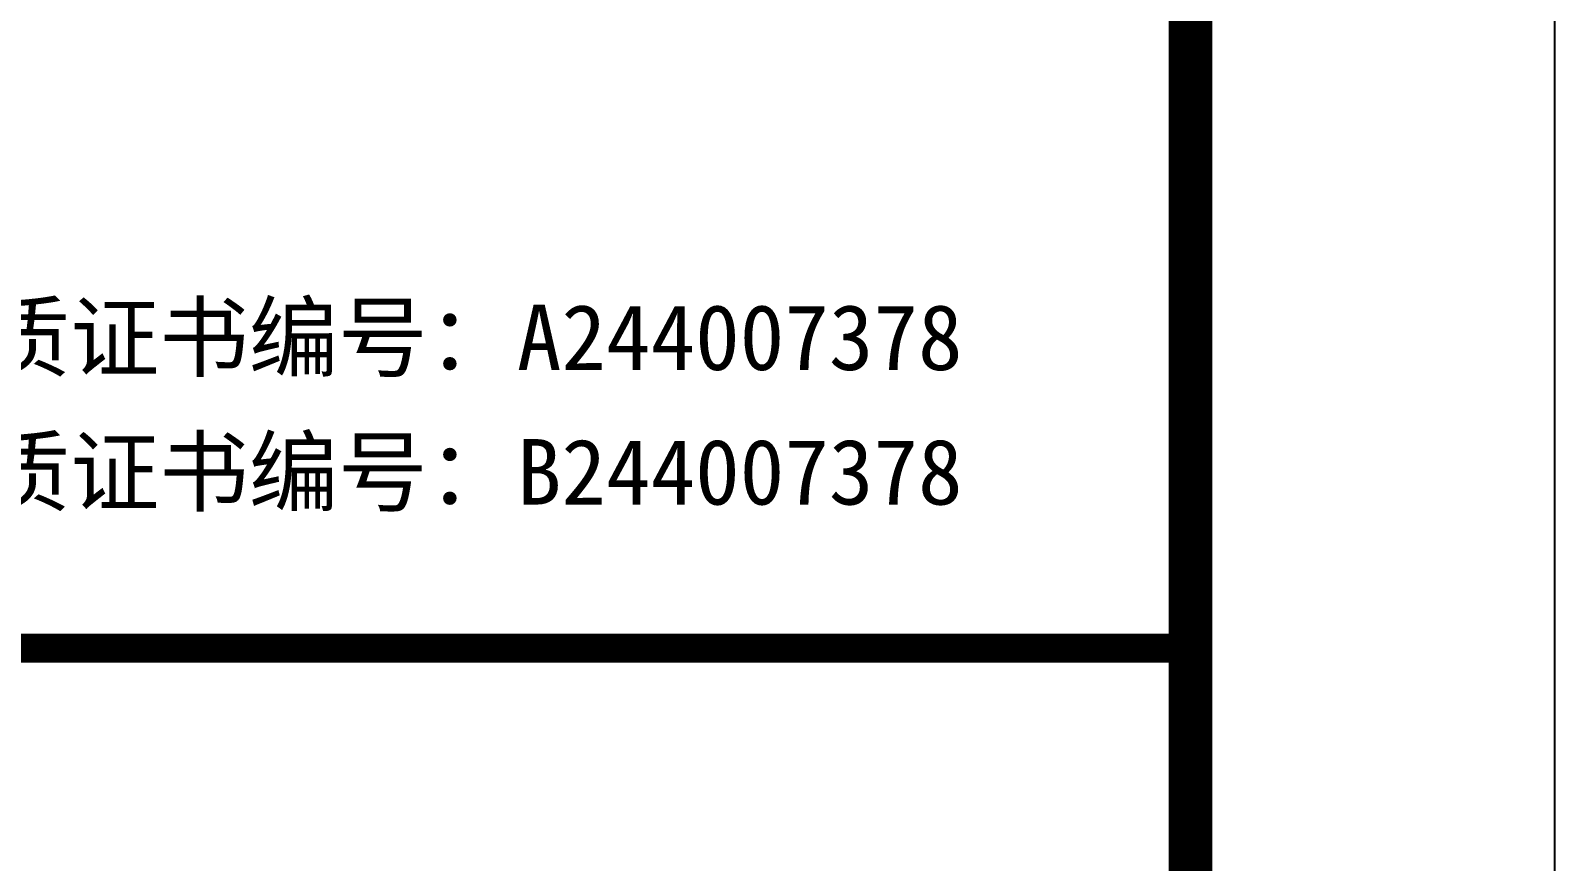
# Model space of a CAD drawing. Header units: millimetres. Extents: x 434053 to 1059003, y -2417481 to 936527.
# Drawn here: x 568757 to 570851, y -2388889 to -2387747 of the extents above; entities that cross this region are included whole.
import ezdxf

# ---------------------------------------------------------------- set-up
doc = ezdxf.new("R2010")
doc.units = ezdxf.units.MM
doc.header["$LTSCALE"] = 1000
doc.header["$MEASUREMENT"] = 0
for name, color, linetype in [('A-ANNO-TTLB', 7, 'Continuous'), ('TITEXT', 7, 'Continuous'), ('TITLIN', 7, 'Continuous'), ('图框层', 3, 'Continuous')]:
    doc.layers.add(name, color=color, linetype=linetype)
doc.styles.add('TITXV', font='', dxfattribs={"width": 0.8})
doc.styles.get('TITXV').set_extended_font_data('SimSun')

# ---------------------------------------------------------------- blocks, each defined once
blk = doc.blocks.new('asdfgafglogo2021h')
at = {"layer": 'TITLIN', "const_width": 80}
blk.add_lwpolyline([(392492.5, -19768.5), (398992.5, -19768.5)], dxfattribs=at)
at = {"layer": 'TITEXT', "style": 'TITXV'}
for s, p in [('工程设计甲级资质证书编号：A244007378', (393950, -19004.1)), ('工程勘察甲级资质证书编号：B244007378', (393950, -19373.8))]:
    blk.add_text(s, height=180, dxfattribs=at).set_placement(p)
blk = doc.blocks.new('asdfgafg21GZ_LABEL3')
at = {"xscale": 0.01, "yscale": 0.01, "zscale": 0.01}
blk.add_blockref('asdfgafglogo2021h', (-3989.925, 166.192), dxfattribs=at)

msp = doc.modelspace()

# ---------------------------------------------------------------- linework, layer by layer
at = {"const_width": 40}
msp.add_lwpolyline([(567100.9, -2388595.9), (570350.9, -2388595.9)], dxfattribs=at)
msp.add_lwpolyline([(567100.9, -2388595.9), (570350.9, -2388595.9)], dxfattribs=at)
at = {"layer": 'A-ANNO-TTLB'}
msp.add_lwpolyline([(528800.9, -2416221.3), (528800.9, -2386521.3), (570850.9, -2386521.3), (570850.9, -2416221.3)], close=True, dxfattribs=at)
for points, const_width in [([(530050.9, -2415721.3), (570350.9, -2415721.3), (570350.9, -2387021.3), (530050.9, -2387021.3)], 60), ([(567109.4, -2388595.9), (570359.4, -2388595.9), (570359.4, -2392621.3), (567109.4, -2392621.3)], 33.3)]:
    msp.add_lwpolyline(points, close=True, dxfattribs=dict(at, const_width=const_width))

# ---------------------------------------------------------------- block references
at = {"layer": '图框层', "xscale": 50.00000001002963, "yscale": 50.00000001002963, "zscale": 50.00000001002963}
msp.add_blockref('asdfgafg21GZ_LABEL3', (570350.9, -2387021.3), dxfattribs=at)

doc.saveas('drawing.dxf')
